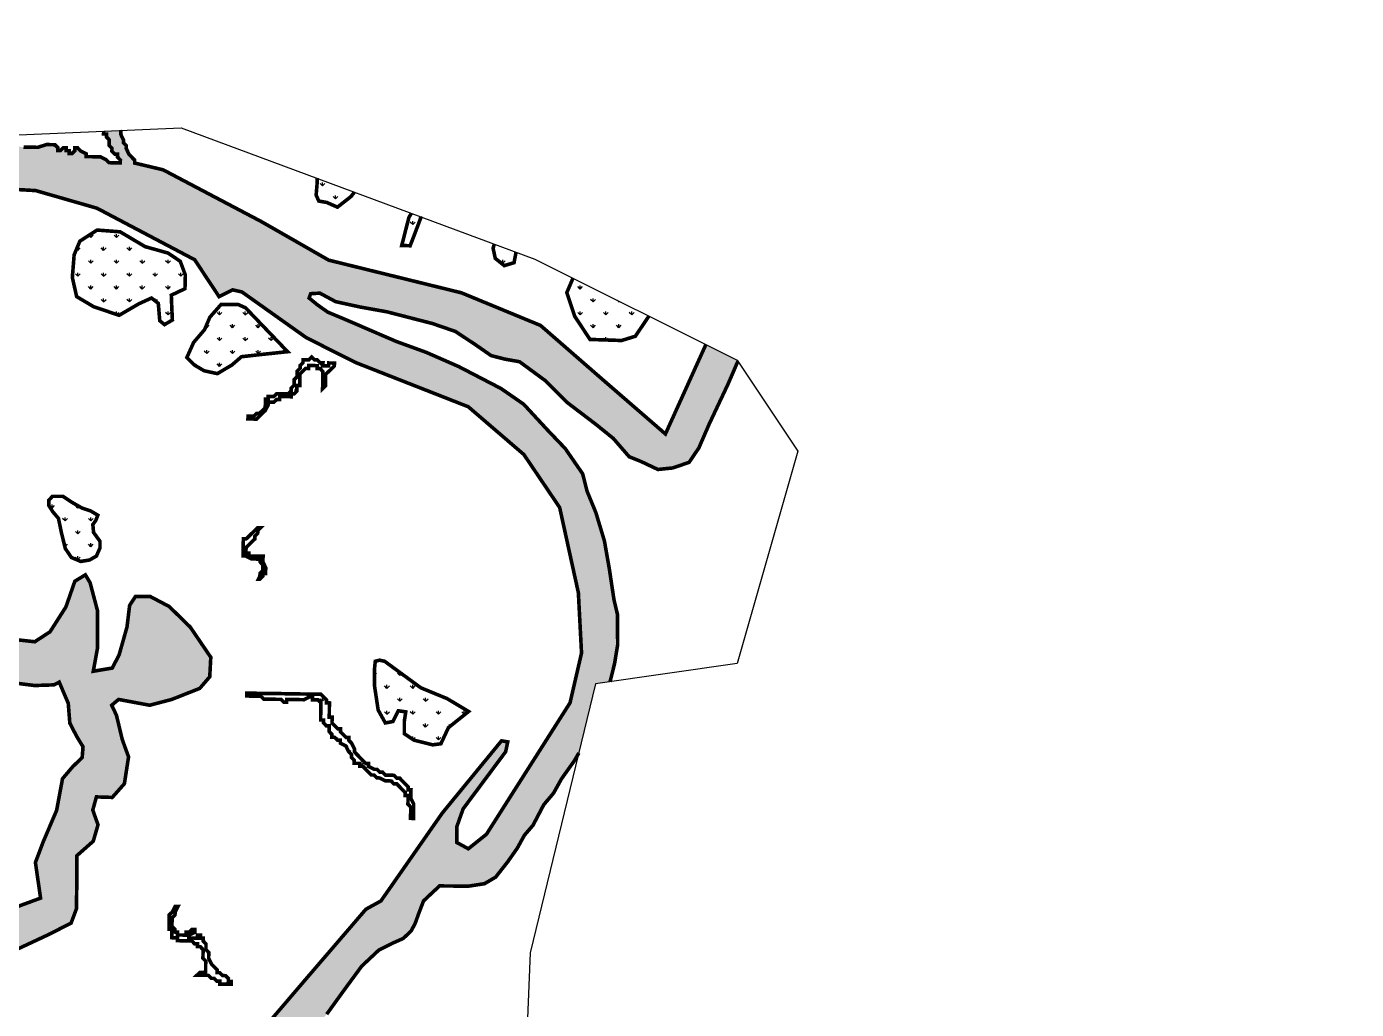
# Model space of a CAD drawing. Header units: metres. Extents: x 266585 to 279238, y 2117616 to 2127268.
# Drawn here: x 268366 to 270221, y 2125898 to 2127268 of the extents above; entities that cross this region are included whole.
import ezdxf

# ---------------------------------------------------------------- set-up
doc = ezdxf.new("R2010")
doc.units = ezdxf.units.M
for name, color, linetype in [('MANGROOVE BUFFER ZONE', 120, 'Continuous'), ('MANGROOVES BUFFER ZONE', 120, 'Continuous'), ('village', 3, 'Continuous')]:
    doc.layers.add(name, color=color, linetype=linetype)

msp = doc.modelspace()

# ---------------------------------------------------------------- hatches: boundary and pattern name
at = {"layer": 'MANGROOVES BUFFER ZONE'}
h = msp.add_hatch(dxfattribs=at)
h.set_pattern_fill('GRASS', color=256)
h.paths.add_polyline_path([(268242.5, 2125387.2), (268266, 2125413.6), (268289.5, 2125427.6), (268291.7, 2125443.7), (268291.7, 2125449.6), (268274.8, 2125450.3), (268254.9, 2125436.4), (268246.9, 2125410.7), (268225.5, 2125389.4), (268218.9, 2125396.7), (268219.7, 2125425.4), (268242.5, 2125483.4), (268270.4, 2125517.9), (268297.6, 2125541.4), (268315.9, 2125542.1), (268342.4, 2125540.7), (268387.2, 2125569.3), (268388, 2125607.1), (268388.7, 2125711.4), (268388.7, 2125762.8), (268382.1, 2125817.1), (268368.2, 2125845), (268360.8, 2125862.7), (268358.6, 2125874.7), (268349.8, 2125915.1), (268324.1, 2125924.7), (268324.8, 2125954), (268352.7, 2125981.2), (268396.8, 2126001.8), (268428.4, 2126017.9), (268435.8, 2126037.8), (268436.5, 2126084.8), (268436.5, 2126111.9), (268459.3, 2126132.1), (268465.9, 2126154.9), (268458.6, 2126175.5), (268463.7, 2126193.8), (268485.8, 2126193.1), (268502.7, 2126212.2), (268508.5, 2126249.6), (268499.7, 2126273.9), (268491.6, 2126307.7), (268485, 2126321.6), (268494.6, 2126329.7), (268537.9, 2126321.6), (268568.8, 2126329.7), (268607.8, 2126345.1), (268621.7, 2126361.3), (268623.2, 2126388.4), (268594.5, 2126430.6), (268565.1, 2126459.3), (268538.7, 2126473.2), (268518.1, 2126473.2), (268510, 2126460.8), (268506.3, 2126430.6), (268495.3, 2126391.7), (268485.7, 2126373.4), (268459.3, 2126369), (268465.2, 2126401.3), (268465.2, 2126453.4), (268454.9, 2126492.3), (268448.3, 2126503.4), (268433.6, 2126494.5), (268421.1, 2126458.6), (268399, 2126424), (268377.7, 2126410.1), (268344.6, 2126413.8), (268313.8, 2126435.1), (268313, 2126463), (268312.3, 2126493.1), (268296.1, 2126501.2), (268270.4, 2126500.4), (268240.3, 2126500.4), (268210.9, 2126492.3), (268177.8, 2126490.9), (268171.2, 2126500.4), (268183, 2126516.6), (268174.9, 2126539.3), (268152.1, 2126551.1), (268145.5, 2126573.1), (268147, 2126606.9), (268152, 2126635.8), (268128.5, 2126701.9), (268069.7, 2126761.4), (268045.5, 2126791.5), (268027.1, 2126782.7), (268042.5, 2126740.8), (268050.6, 2126721.8), (268029.3, 2126690.9), (268011.7, 2126667.4), (267976.4, 2126649.8), (267902.9, 2126655.7), (267828.7, 2126665.2), (267793.2, 2126690.2), (267774, 2126703.5), (267740.2, 2126706.4), (267738, 2126683.6), (267727, 2126664.5), (267701.3, 2126660.1), (267627.1, 2126715.2), (267606.5, 2126752.7), (267563.9, 2126784.3), (267544, 2126824.7), (267481.3, 2126892.4), (267410.8, 2126905.6), (267378.4, 2126887.3), (267374.8, 2126865.2), (267364.5, 2126843.9), (267368.9, 2126825.6), (267371.8, 2126812.4), (267359.3, 2126802.1), (267318.9, 2126841.7), (267313.8, 2126864.5), (267333.6, 2126883.6), (267358.6, 2126883.6), (267321.9, 2126905.6), (267303.5, 2126915.2), (267268.2, 2126930.6), (267231.5, 2126935.7), (267213.1, 2126918.9), (267206.5, 2126885.8), (267216, 2126873.3), (267205, 2126852), (267168.3, 2126831.5), (267153.6, 2126830.7), (267158, 2126853.5), (267171.9, 2126874.1), (267171.9, 2126904.9), (267177.1, 2126923.3), (267185.9, 2126951.2), (267177.1, 2126994.5), (267157.2, 2127043.7), (267148.4, 2127065), (267135.2, 2127058.4), (267113.9, 2127037.8), (267088.2, 2127024.6), (267062.4, 2127023.9), (267041.9, 2127039.3), (267037.4, 2127062.1), (267038, 2127098.5), (267004.9, 2127138.9), (266988.7, 2127145.5), (266987.3, 2127169.7), (267018.1, 2127183.7), (267064.4, 2127205.7), (267074.3, 2127212), (267059.5, 2127211.3), (266937.5, 2127178.8), (266933.5, 2127172.4), (266933, 2127136.5), (266956.1, 2127094.4), (266983.7, 2127070.6), (266986.3, 2127031.3), (266987.7, 2127011.8), (267021.1, 2126984.9), (267044.3, 2126970.6), (267083.9, 2126962.1), (267102.8, 2126976.6), (267119.8, 2126981.5), (267128.4, 2126968.4), (267125.4, 2126939.6), (267116.9, 2126918.1), (267117.9, 2126893.4), (267124.5, 2126879), (267107.9, 2126865), (267102.1, 2126838.1), (267099.1, 2126807), (267113.4, 2126788.6), (267138.9, 2126775.6), (267173.7, 2126774.7), (267210.6, 2126790.4), (267236.5, 2126805.3), (267252.4, 2126825.2), (267264.2, 2126836.7), (267291.4, 2126795), (267319.8, 2126762.5), (267340.6, 2126751), (267371.5, 2126744.8), (267402.2, 2126753.7), (267417.1, 2126771.4), (267417.7, 2126790.9), (267420.5, 2126828.3), (267449.2, 2126834.2), (267472.2, 2126827.7), (267489.4, 2126809.3), (267496.1, 2126769.6), (267510.1, 2126745), (267540, 2126727.4), (267564.2, 2126716.6), (267572.8, 2126701.8), (267590.6, 2126672.6), (267618.4, 2126663.2), (267647.8, 2126654.3), (267665.2, 2126624.5), (267692.3, 2126609.8), (267730.3, 2126608.6), (267750.6, 2126617.7), (267770.3, 2126630.1), (267788.1, 2126618.4), (267815.6, 2126609.2), (267846.4, 2126610.4), (267873.1, 2126610.3), (267897, 2126602.9), (267928.4, 2126597.5), (267948.9, 2126594), (267974.3, 2126600.4), (267999.6, 2126601), (268025.9, 2126610.6), (268051.7, 2126629.2), (268064.3, 2126648.5), (268071.7, 2126663.3), (268081.9, 2126663.5), (268094.6, 2126649.6), (268105.7, 2126625.5), (268101.2, 2126607.3), (268090.6, 2126569.8), (268094.4, 2126542.4), (268114.2, 2126518.1), (268124.6, 2126500.4), (268118, 2126492.6), (268120.2, 2126462.4), (268140.4, 2126443.6), (268189.6, 2126436), (268227.7, 2126437.1), (268248.5, 2126439.7), (268255.7, 2126412.3), (268271.9, 2126388), (268301.3, 2126374.3), (268339.3, 2126353.9), (268377.6, 2126349.1), (268404.6, 2126350), (268411.8, 2126353.8), (268424.4, 2126324.3), (268426.6, 2126296.6), (268436.1, 2126278.3), (268445, 2126263.6), (268443.8, 2126248.6), (268430.6, 2126235.9), (268416.4, 2126219.2), (268408.2, 2126175.1), (268389.6, 2126131.5), (268378.6, 2126102.4), (268385.8, 2126052.7), (268352.5, 2126040.5), (268321.6, 2126030.4), (268297.9, 2126003.1), (268279, 2125957.9), (268273.5, 2125912), (268282.8, 2125884.6), (268295.5, 2125863.7), (268293.5, 2125838.7), (268299.5, 2125806.8), (268313.2, 2125789.1), (268332.9, 2125775.7), (268337.2, 2125759.4), (268331.9, 2125729.6), (268335.9, 2125692.8), (268333.1, 2125656.4), (268325.9, 2125631.8), (268321.8, 2125615), (268321.1, 2125590), (268295.4, 2125589.7), (268264.4, 2125580.8), (268241, 2125559.2), (268214.9, 2125530.7), (268192.4, 2125502.4), (268175.1, 2125455.9), (268169.4, 2125440.1), (268144.9, 2125431.7), (268112.4, 2125416.8), (268079.6, 2125414.3), (268049.1, 2125394), (268033.1, 2125368.6), (268009.9, 2125357.2), (267984.2, 2125357), (267961.9, 2125353.3), (267934.2, 2125342.7), (267893.4, 2125331.3), (267872.1, 2125324.7), (267850, 2125311), (267826.5, 2125309.5), (267801, 2125321.9), (267777.1, 2125331.7), (267747, 2125340.2), (267714.4, 2125345), (267671.9, 2125344.9), (267668.5, 2125358.6), (267663, 2125381.1), (267649.3, 2125400.8), (267624.9, 2125418.7), (267589, 2125434.1), (267545.9, 2125443.9), (267507.7, 2125433.1), (267474.4, 2125417.7), (267443.3, 2125404.2), (267411, 2125394.9), (267342.8, 2125406.7), (267321.7, 2125429.7), (267300.2, 2125443.7), (267275.6, 2125448.9), (267238.4, 2125437.7), (267217.5, 2125430.3), (267200.5, 2125405.8), (267193.7, 2125385.2), (267202.4, 2125353.5), (267207, 2125338.1), (267197.6, 2125319.8), (267182.8, 2125303.2), (267184.4, 2125278.9), (267176.9, 2125254.6), (267206.5, 2125212.6), (267235.1, 2125167.7), (267269.1, 2125141.5), (267311.1, 2125079.1), (267357.4, 2124981.3), (267368, 2124966.4), (267368.4, 2124930.4), (267380.5, 2124893.5), (267399.2, 2124859.1), (267401.7, 2124806.3), (267394.3, 2124772.5), (267375.1, 2124740.1), (267370.1, 2124712), (267372.4, 2124665.4), (267390.2, 2124641.4), (267407, 2124632.4), (267447.2, 2124631.5), (267487.3, 2124637.4), (267531.2, 2124642.9), (267571.4, 2124655.3), (267594.3, 2124667.7), (267657.8, 2124669.6), (267672.4, 2124645.7), (267693.8, 2124619.4), (267712.7, 2124600.7), (267726.8, 2124563.7), (267746.6, 2124526.9), (267775.6, 2124504.7), (267816.2, 2124503.1), (267840.8, 2124511.2), (267855.5, 2124523.1), (267864, 2124546.5), (267871.8, 2124565.9), (267873.5, 2124572.2), (267869, 2124588.8), (267865.3, 2124606.8), (267858.2, 2124625.7), (267854.5, 2124634.3), (267856.4, 2124645.8), (267864.2, 2124666.2), (267866.7, 2124678.9), (267863.8, 2124705.7), (267874, 2124714.3), (267881.2, 2124721.2), (267890.9, 2124739.2), (267892.7, 2124756), (267888.5, 2124771.6), (267884, 2124783.9), (267885.9, 2124799.4), (267893.5, 2124811.8), (267914.3, 2124838.6), (267932.5, 2124859.1), (267952.4, 2124873.2), (267964.7, 2124886.6), (267969, 2124898.3), (267968.7, 2124914), (267974.4, 2124927.4), (267982.7, 2124949.5), (268002.8, 2124967.7), (268022.5, 2124991.7), (268028.4, 2125003.1), (268048.3, 2125016.4), (268069.4, 2125030.3), (268079.8, 2125038.4), (268091.3, 2125054.2), (268096.3, 2125068.7), (268109.6, 2125088.5), (268120.7, 2125096.6), (268130.9, 2125108), (268141.7, 2125126), (268160.2, 2125143), (268174.9, 2125152.2), (268194.4, 2125159.2), (268204.9, 2125168.2), (268232.1, 2125188), (268244, 2125187.3), (268263.3, 2125184.3), (268279.7, 2125185.3), (268302, 2125194.9), (268317, 2125205.9), (268326, 2125221.2), (268329.3, 2125238.8), (268325.3, 2125272.2), (268328.3, 2125290.4), (268339.5, 2125313), (268351, 2125330.4), (268384.2, 2125351), (268401.6, 2125371.4), (268415.5, 2125388.1), (268427.2, 2125418.2), (268449.3, 2125455.7), (268477.3, 2125500.3), (268506.9, 2125557.7), (268533.5, 2125593.1), (268576.6, 2125654.5), (268619.1, 2125701.4), (268657.3, 2125738.7), (268691, 2125780.5), (268709.4, 2125805.1), (268730.7, 2125823.9), (268744.2, 2125832.1), (268749.5, 2125841.2), (268754.9, 2125860.2), (268768.2, 2125872.5), (268784.8, 2125890.8), (268810.5, 2125926.4), (268833.7, 2125957.9), (268857.4, 2125980.1), (268876.6, 2125989.8), (268891.6, 2125996.5), (268902.4, 2126006.7), (268908, 2126016.9), (268913, 2126030.8), (268919.9, 2126048.8), (268930.7, 2126059), (268942.2, 2126069.7), (268965.5, 2126069.5), (268983.4, 2126069.5), (269004.9, 2126072.8), (269020.5, 2126082), (269037.3, 2126103.4), (269050.6, 2126122.3), (269060.5, 2126140.3), (269072.6, 2126154.4), (269087.6, 2126183), (269101.1, 2126198.9), (269112.3, 2126219), (269130, 2126243.9), (269136.5, 2126255.1), (269159.9, 2126351.4), (269179.8, 2126354.3), (269180.5, 2126356.3), (269186.3, 2126379.8), (269190.6, 2126405.9), (269190.3, 2126448.3), (269185.5, 2126468.5), (269178.8, 2126512.8), (269172.1, 2126550.8), (269160.2, 2126590.2), (269147.9, 2126620.1), (269141.8, 2126644.2), (269117.6, 2126679.3), (269092.5, 2126705.6), (269059.6, 2126741.2), (269027.8, 2126763.2), (268968.8, 2126793.8), (268923.6, 2126813.6), (268882, 2126828.7), (268828, 2126852), (268807.5, 2126860.8), (268786.4, 2126869.6), (268772.3, 2126879.5), (268760.3, 2126889.3), (268762.5, 2126895.4), (268775.3, 2126896.1), (268797.2, 2126884.3), (268831.4, 2126876.8), (268868.8, 2126870.1), (268932.1, 2126853.8), (268964.4, 2126842.7), (268992.9, 2126823.8), (269014.2, 2126809), (269033.5, 2126804.1), (269053.8, 2126800.5), (269089.3, 2126774.4), (269119.5, 2126744.2), (269160, 2126713.4), (269184.5, 2126693.6), (269206.6, 2126668.1), (269223.4, 2126661.3), (269246.7, 2126650.3), (269267.3, 2126652.4), (269290.2, 2126660.2), (269303.8, 2126680.3), (269318.2, 2126713.5), (269344.6, 2126769.5), (269358.2, 2126801), (269357.3, 2126802.5), (269313.6, 2126824.4), (269257.2, 2126699.8), (269169, 2126776.2), (269083, 2126851.1), (268972.7, 2126896.6), (268787.7, 2126942.1), (268693.3, 2126996.1), (268556.6, 2127068.1), (268517, 2127077.5), (268517, 2127081.5), (268513.1, 2127085.5), (268509.2, 2127089.6), (268505.3, 2127097.6), (268505.4, 2127101.6), (268501.4, 2127105.6), (268501.5, 2127109.6), (268497.6, 2127117.6), (268497.7, 2127121.6), (268497, 2127123.1), (268473.8, 2127122.1), (268473.7, 2127118), (268477.7, 2127117.9), (268477.7, 2127113.9), (268481.6, 2127109.9), (268481.5, 2127105.9), (268481.5, 2127101.9), (268485.4, 2127097.9), (268485.3, 2127093.9), (268489.3, 2127089.9), (268493.2, 2127089.8), (268493.2, 2127085.8), (268497.1, 2127081.8), (268497, 2127077.8), (268493.1, 2127077.9), (268489.1, 2127077.9), (268481.1, 2127078), (268477.2, 2127082.1), (268469.3, 2127086.2), (268461.3, 2127086.3), (268453.4, 2127086.4), (268449.4, 2127086.5), (268449.4, 2127090.4), (268441.5, 2127094.5), (268437.6, 2127098.6), (268433.6, 2127098.6), (268433.6, 2127094.7), (268429.5, 2127090.7), (268425.6, 2127090.8), (268425.6, 2127094.8), (268421.6, 2127094.8), (268421.7, 2127098.8), (268417.7, 2127098.9), (268413.7, 2127095), (268409.7, 2127095), (268409.8, 2127099), (268405.8, 2127103), (268401.9, 2127103.1), (268397.9, 2127103.2), (268393.9, 2127103.2), (268381.9, 2127099.4), (268377.9, 2127099.5), (268369.9, 2127099.6), (268362, 2127099.7), (268358, 2127099.8), (268350.1, 2127103.9), (268346.1, 2127103.9), (268342.1, 2127104), (268338.2, 2127104), (268334.2, 2127104.1), (268330.1, 2127100.2), (268326.2, 2127104.2), (268322.2, 2127104.3), (268314.3, 2127104.4), (268310.3, 2127104.4), (268306.3, 2127104.5), (268302.3, 2127104.5), (268286.4, 2127104.8), (268282.4, 2127104.8), (268266.5, 2127105.1), (268258.5, 2127105.2), (268246.6, 2127105.4), (268238.6, 2127105.5), (268235, 2127107.3), (268214.8, 2127109.8), (268206.9, 2127113.9), (268199, 2127118), (268195, 2127118.1), (268187.1, 2127122.2), (268183.1, 2127122.2), (268179.1, 2127122.3), (268179.2, 2127126.3), (268175.2, 2127126.3), (268167.3, 2127130.4), (268159.5, 2127138.5), (268155.5, 2127142.5), (268155.6, 2127146.5), (268151.7, 2127150.6), (268147.8, 2127154.6), (268143.8, 2127158.6), (268139.9, 2127162.7), (268136.1, 2127174.7), (268132.2, 2127182.7), (268128.3, 2127186.7), (268124.5, 2127198.7), (268120.6, 2127206.8), (268116.8, 2127218.8), (268116.9, 2127222.8), (268113, 2127226.8), (268113, 2127230.8), (268113.1, 2127234.8), (268113.2, 2127238.7), (268113.3, 2127246.7), (268113.3, 2127250.7), (268113.4, 2127258.6), (268113.5, 2127264), (268062.2, 2127261.4), (268063.1, 2127213.7), (268082.7, 2127157.3), (268110.2, 2127117.5), (268177.7, 2127058.8), (268274.7, 2127045.1), (268329.3, 2127042), (268379, 2127039.1), (268464.5, 2127014.5), (268600.7, 2126942.7), (268630.6, 2126897.5), (268634.7, 2126891.3), (268653.6, 2126900.7), (268666.6, 2126897.8), (268756.3, 2126834.1), (268825.1, 2126799.4), (268982.3, 2126737.7), (269059.8, 2126671.1), (269109.7, 2126597.3), (269135.8, 2126478.4), (269140.2, 2126394.4), (269124.2, 2126325), (269007.6, 2126141.7), (268982.3, 2126121.5), (268966.4, 2126130.2), (268966.4, 2126152.6), (268975.1, 2126177.2), (269034.4, 2126256.8), (269037.3, 2126270.5), (269028.6, 2126272), (268946.1, 2126171.4), (268860.5, 2126048.8), (268839.5, 2126037.2), (268755.6, 2125939.6), (268623.7, 2125785.3), (268540.5, 2125693.4), (268432.5, 2125538.3), (268381.1, 2125435.5), (268365.9, 2125409.5), (268344.9, 2125401.5), (268325.3, 2125383.4), (268270.3, 2125282.9), (268257.1, 2125295.4), (268237.3, 2125332.8), (268232.2, 2125361.5)])
h.paths.add_polyline_path([(268157, 2125379.7), (268168.3, 2125388.7), (268172.4, 2125380.1), (268160.6, 2125358.5), (268160.2, 2125349), (268169.7, 2125347.7), (268186.3, 2125350.8), (268194.5, 2125356.2), (268209.8, 2125354), (268210.3, 2125345.4), (268211.9, 2125338.9), (268232.5, 2125326.8), (268239.7, 2125290.8), (268249.6, 2125257.1), (268267.2, 2125250.3), (268271.2, 2125242.3), (268251, 2125239.6), (268224, 2125243.6), (268190.7, 2125233.3), (268129.5, 2125189.2), (268068.7, 2125127.4), (268044.5, 2125074.9), (268014.3, 2125062.7), (267944.6, 2124989.7), (267897.8, 2124911.5), (267847.8, 2124835.3), (267833.4, 2124779.6), (267830.7, 2124746.3), (267819.5, 2124701.3), (267814.5, 2124669.8), (267796, 2124658.1), (267767.6, 2124655.4), (267739.6, 2124667.1), (267718.9, 2124685.6), (267706.7, 2124716.2), (267687.7, 2124730.6), (267656.1, 2124750), (267627.7, 2124754.1), (267618.3, 2124737), (267633.6, 2124724.3), (267599.8, 2124717.6), (267560.1, 2124714.9), (267536.6, 2124697.3), (267457.9, 2124680.6), (267405.1, 2124688.3), (267410.5, 2124713.5), (267428.6, 2124738.8), (267445.7, 2124767.6), (267452, 2124806.4), (267446.6, 2124868.2), (267434, 2124937.3), (267409.6, 2125009.5), (267361.3, 2125108.4), (267295.4, 2125185.5), (267232.7, 2125263.2), (267234.5, 2125280.4), (267250.3, 2125308.8), (267270.1, 2125320.9), (267290.4, 2125323.6), (267319.3, 2125324.1), (267349.1, 2125315.5), (267375.7, 2125295.7), (267391, 2125289.8), (267413.6, 2125298.4), (267431.2, 2125325.9), (267442, 2125343.9), (267468.6, 2125353.4), (267517.1, 2125348.5), (267567.6, 2125331.9), (267567.1, 2125316.1), (267541.4, 2125286.8), (267518.4, 2125258.8), (267528.8, 2125234.5), (267557.2, 2125196.2), (267572.5, 2125177.2), (267586.5, 2125178.6), (267600.5, 2125209.7), (267614.5, 2125248.9), (267624, 2125257.5), (267642, 2125250.7), (267650.6, 2125243), (267668.2, 2125243), (267677.2, 2125253.4), (267679.9, 2125271), (267693.4, 2125284.1), (267713.3, 2125288.6), (267740.8, 2125294), (267785.5, 2125279.6), (267810.7, 2125264.7), (267804.4, 2125248), (267810.7, 2125244.4), (267847.7, 2125261.1), (267968.5, 2125305.7), (268014.5, 2125313), (268051.9, 2125304.8), (268074.9, 2125307.1), (268095.2, 2125320.6), (268115.5, 2125322), (268130.4, 2125334.6), (268140.8, 2125353.1)], flags=16)
h.paths.add_polyline_path([(267800.6, 2124615.3), (267811.8, 2124609.9), (267819.9, 2124592), (267820.8, 2124574.1), (267812.3, 2124557.1), (267801.1, 2124549), (267788.1, 2124551.3), (267781.4, 2124571), (267768.4, 2124601.4), (267774.7, 2124612.1), (267788.1, 2124615.3)], flags=16)
h = msp.add_hatch(dxfattribs=at)
h.set_pattern_fill('GRASS', color=256)
h.paths.add_polyline_path([(269128.3, 2126917), (269119.7, 2126897), (269130.7, 2126863.9), (269152, 2126831.6), (269196.1, 2126830.1), (269215.2, 2126836), (269234.2, 2126864.1)])
h.paths.add_polyline_path([(269048.7, 2126952.3), (269049.1, 2126953.2), (269018.5, 2126964.6), (269016.9, 2126958.7), (269019.9, 2126944.6), (269032.5, 2126934.5), (269046.1, 2126938.6)])
h.paths.add_polyline_path([(268916, 2127001), (268915.4, 2127002.9), (268903, 2127007.5), (268899.5, 2127001.9), (268889.5, 2126962.6), (268901.2, 2126962.2), (268905.3, 2126972.8)])
h.paths.add_polyline_path([(268771.3, 2127056.4), (268771.6, 2127050.7), (268770.1, 2127032.8), (268773.8, 2127024.5), (268784.8, 2127022.6), (268799.8, 2127016), (268818.7, 2127030.8), (268823.5, 2127037)])
h = msp.add_hatch(dxfattribs=at)
h.set_pattern_fill('GRASS', color=256)
h.paths.add_polyline_path([(268563.6, 2126952), (268531.5, 2126961), (268496.8, 2126981.6), (268464.7, 2126984.1), (268440.6, 2126968.6), (268432.6, 2126949.5), (268430.1, 2126917.9), (268436.1, 2126891.3), (268459.7, 2126877.3), (268495.3, 2126865.2), (268522.9, 2126881.3), (268540.5, 2126889.3), (268550, 2126881.8), (268552, 2126857.7), (268558.6, 2126852.2), (268569.6, 2126858.7), (268568.6, 2126880.8), (268568.1, 2126893.3), (268587.2, 2126902.3), (268587.7, 2126921.4), (268580.6, 2126940.5)])
h.paths.add_polyline_path([(268671.6, 2126875.7), (268661.5, 2126880.2), (268637.4, 2126880.2), (268621.9, 2126862.6), (268614.4, 2126845.1), (268599.3, 2126827.5), (268589.8, 2126806.4), (268600.3, 2126795.9), (268613.9, 2126787.9), (268632.4, 2126783.9), (268652.5, 2126795.9), (268666, 2126807.5), (268692.6, 2126810.5), (268730.3, 2126814.5)])
h.paths.add_polyline_path([(268759.7, 2126795.2), (268763.7, 2126795.1), (268767.7, 2126795.1), (268771.6, 2126795), (268771.6, 2126791), (268775.6, 2126791), (268779.5, 2126786.9), (268779.4, 2126782.9), (268779.4, 2126779), (268779.3, 2126775), (268779.3, 2126771), (268779.2, 2126767), (268779.1, 2126763), (268783.2, 2126767), (268783.2, 2126770.9), (268783.3, 2126774.9), (268783.4, 2126778.9), (268783.4, 2126782.9), (268787.5, 2126786.8), (268791.5, 2126790.7), (268795.5, 2126794.7), (268795.6, 2126798.6), (268791.6, 2126798.7), (268787.6, 2126798.8), (268787.6, 2126794.8), (268783.6, 2126794.8), (268779.6, 2126794.9), (268779.7, 2126798.9), (268775.7, 2126798.9), (268771.8, 2126803), (268767.8, 2126803), (268763.9, 2126807.1), (268759.8, 2126803.1), (268755.8, 2126803.2), (268751.9, 2126803.3), (268751.8, 2126799.3), (268747.8, 2126795.4), (268747.7, 2126791.4), (268743.7, 2126787.5), (268743.6, 2126783.5), (268743.5, 2126779.5), (268739.5, 2126775.6), (268739.5, 2126771.6), (268739.4, 2126767.6), (268735.4, 2126763.7), (268735.3, 2126759.7), (268731.3, 2126755.8), (268727.3, 2126755.8), (268723.3, 2126755.9), (268719.3, 2126756), (268715.3, 2126756), (268711.3, 2126752.1), (268707.3, 2126752.1), (268703.3, 2126752.2), (268703.3, 2126748.2), (268699.3, 2126748.3), (268699.2, 2126744.3), (268699.2, 2126740.3), (268699.1, 2126736.3), (268695.1, 2126732.4), (268691, 2126728.5), (268687.1, 2126728.5), (268683, 2126724.6), (268679, 2126724.7), (268675.1, 2126724.7), (268675, 2126720.8), (268679, 2126720.7), (268683, 2126720.6), (268686.9, 2126720.6), (268691, 2126724.5), (268695, 2126728.4), (268699.1, 2126732.4), (268703.2, 2126740.3), (268703.2, 2126744.2), (268707.2, 2126744.2), (268711.2, 2126744.1), (268715.2, 2126748), (268719.2, 2126748), (268719.3, 2126752), (268723.2, 2126751.9), (268727.2, 2126751.9), (268731.2, 2126751.8), (268735.2, 2126751.7), (268735.2, 2126755.7), (268739.2, 2126755.7), (268743.3, 2126759.6), (268743.3, 2126763.6), (268743.4, 2126767.5), (268747.4, 2126767.5), (268747.5, 2126775.5), (268747.5, 2126779.4), (268747.6, 2126783.4), (268751.6, 2126787.3), (268755.7, 2126791.3), (268759.6, 2126791.2)])
h = msp.add_hatch(dxfattribs=at)
h.set_pattern_fill('GRASS', color=256)
h.paths.add_polyline_path([(268952.6, 2126330.9), (268916.1, 2126345.9), (268865.6, 2126382.9), (268858.6, 2126384.4), (268852.6, 2126382.9), (268851.6, 2126373.4), (268851.6, 2126347.9), (268856.6, 2126314.9), (268866.6, 2126296.9), (268877.1, 2126298.9), (268884.6, 2126313.9), (268895.1, 2126312.4), (268893.1, 2126299.4), (268893.1, 2126281.9), (268906.6, 2126272.9), (268932.6, 2126266.4), (268944.1, 2126267.9), (268954.6, 2126290.4), (268982.7, 2126312.9)])
h.paths.add_polyline_path([(268459.7, 2126562.5), (268458.7, 2126573.5), (268462.7, 2126579), (268465.7, 2126586.5), (268455.7, 2126592.4), (268443.8, 2126596.4), (268428.8, 2126604.9), (268416.8, 2126612.9), (268402.3, 2126612.9), (268397.4, 2126607.4), (268397.4, 2126599.9), (268402.8, 2126591.4), (268410.8, 2126582), (268414.8, 2126562.5), (268420.3, 2126540.1), (268428.8, 2126527.6), (268441.8, 2126522.1), (268454.2, 2126524.1), (268463.7, 2126529.6), (268468.7, 2126541.1), (268468.7, 2126550.1)])
h = msp.add_hatch(dxfattribs=at)
h.set_pattern_fill('GRASS', color=256)
h.paths.add_polyline_path([(268807.9, 2126280.7), (268804, 2126284.8), (268804.1, 2126288.8), (268800.1, 2126288.8), (268796.2, 2126292.8), (268792.2, 2126296.9), (268792.3, 2126300.9), (268792.4, 2126304.9), (268788.4, 2126304.9), (268788.5, 2126316.9), (268788.6, 2126320.8), (268788.7, 2126324.8), (268784.7, 2126324.9), (268784.7, 2126328.9), (268780.8, 2126332.9), (268776.9, 2126336.9), (268772.9, 2126337), (268768.9, 2126337.1), (268765, 2126337.1), (268761, 2126337.2), (268757, 2126337.2), (268753, 2126337.3), (268749, 2126337.3), (268745, 2126337.4), (268741.1, 2126337.5), (268733.1, 2126337.6), (268729.1, 2126337.6), (268725.1, 2126337.7), (268721.2, 2126337.8), (268717.2, 2126337.8), (268713.2, 2126337.9), (268709.2, 2126337.9), (268705.2, 2126338), (268701.3, 2126338), (268697.3, 2126338.1), (268693.3, 2126338.2), (268689.3, 2126338.2), (268685.3, 2126338.3), (268681.4, 2126338.3), (268673.4, 2126338.5), (268673.3, 2126334.5), (268677.3, 2126334.4), (268681.3, 2126334.4), (268685.3, 2126334.3), (268689.3, 2126334.2), (268693.2, 2126334.2), (268697.2, 2126330.1), (268701.1, 2126330.1), (268705.1, 2126330), (268709.1, 2126330), (268713.1, 2126329.9), (268717.1, 2126329.8), (268721, 2126329.8), (268725, 2126325.8), (268729, 2126325.7), (268729, 2126329.7), (268733, 2126329.6), (268748.9, 2126329.4), (268752.9, 2126329.3), (268760.9, 2126333.2), (268764.9, 2126333.1), (268764.8, 2126329.1), (268768.8, 2126329.1), (268772.8, 2126329), (268776.7, 2126325), (268776.7, 2126321), (268776.6, 2126317), (268776.5, 2126313), (268776.5, 2126309.1), (268776.4, 2126305.1), (268776.4, 2126301.1), (268780.4, 2126301), (268780.3, 2126297.1), (268784.2, 2126293), (268788.2, 2126293), (268788.1, 2126289), (268788.1, 2126285), (268792, 2126281), (268791.9, 2126277), (268795.9, 2126276.9), (268799.9, 2126272.9), (268803.8, 2126272.8), (268803.8, 2126268.8), (268811.7, 2126264.7), (268815.5, 2126256.7), (268819.5, 2126252.7), (268819.4, 2126248.7), (268823.3, 2126244.7), (268823.3, 2126240.7), (268827.3, 2126240.6), (268831.2, 2126240.6), (268831.2, 2126236.6), (268835.2, 2126236.5), (268839.1, 2126232.5), (268846.9, 2126224.4), (268850.9, 2126224.3), (268854.8, 2126220.3), (268858.8, 2126220.2), (268866.7, 2126216.1), (268870.7, 2126216.1), (268874.7, 2126216), (268878.6, 2126212), (268882.6, 2126211.9), (268886.5, 2126207.9), (268890.4, 2126203.9), (268894.4, 2126199.8), (268894.3, 2126195.8), (268898.3, 2126195.8), (268898.2, 2126191.8), (268898.2, 2126187.8), (268898.1, 2126183.8), (268902, 2126179.8), (268902, 2126175.8), (268901.9, 2126171.8), (268901.8, 2126167.8), (268901.8, 2126163.9), (268905.8, 2126163.8), (268905.9, 2126171.8), (268905.9, 2126175.7), (268906, 2126179.7), (268906.1, 2126183.7), (268902.2, 2126191.7), (268902.3, 2126195.7), (268902.3, 2126199.7), (268902.4, 2126203.7), (268898.4, 2126203.7), (268898.4, 2126207.7), (268894.5, 2126211.8), (268890.6, 2126215.8), (268886.7, 2126219.8), (268882.7, 2126219.9), (268878.8, 2126223.9), (268874.8, 2126224), (268870.8, 2126224.1), (268866.8, 2126224.1), (268862.9, 2126228.2), (268858.9, 2126228.2), (268855, 2126232.2), (268851, 2126232.3), (268843.1, 2126236.4), (268843.2, 2126240.4), (268839.2, 2126240.4), (268835.3, 2126244.5), (268831.4, 2126248.5), (268823.5, 2126256.6), (268823.6, 2126260.6), (268819.7, 2126268.6), (268815.8, 2126272.6), (268815.8, 2126276.6), (268811.9, 2126276.7)])

# ---------------------------------------------------------------- linework, layer by layer
at = {"layer": 'MANGROOVE BUFFER ZONE', "const_width": 5, "flags": 128}
for points in [[(268362, 2127099.7), (268369.9, 2127099.6), (268377.9, 2127099.5), (268381.9, 2127099.4), (268393.9, 2127103.2), (268397.9, 2127103.2), (268401.9, 2127103.1), (268405.8, 2127103), (268409.8, 2127099), (268409.7, 2127095), (268413.7, 2127095), (268417.7, 2127098.9), (268421.7, 2127098.8), (268421.6, 2127094.8), (268425.6, 2127094.8), (268425.6, 2127090.8), (268429.5, 2127090.7), (268433.6, 2127094.7), (268433.6, 2127098.6), (268437.6, 2127098.6), (268441.5, 2127094.5), (268449.4, 2127090.4), (268449.4, 2127086.5), (268453.4, 2127086.4), (268461.3, 2127086.3), (268469.3, 2127086.2), (268477.2, 2127082.1), (268481.1, 2127078), (268489.1, 2127077.9), (268493.1, 2127077.9), (268497, 2127077.8), (268497.1, 2127081.8), (268493.2, 2127085.8), (268493.2, 2127089.8), (268489.3, 2127089.9), (268485.3, 2127093.9), (268485.4, 2127097.9), (268481.5, 2127101.9), (268481.5, 2127105.9), (268481.6, 2127109.9), (268477.7, 2127113.9), (268477.7, 2127117.9), (268473.7, 2127118), (268473.8, 2127122), (268473.8, 2127122.1)], [(268497, 2127123.1), (268497.7, 2127121.6), (268497.6, 2127117.6), (268501.5, 2127109.6), (268501.4, 2127105.6), (268505.4, 2127101.6), (268505.3, 2127097.6), (268509.2, 2127089.6), (268513.1, 2127085.5), (268517, 2127081.5), (268517, 2127077.5), (268556.6, 2127068.1), (268693.3, 2126996.1), (268787.7, 2126942.1), (268972.7, 2126896.6), (269083, 2126851.1), (269169, 2126776.2), (269257.2, 2126699.8), (269313.6, 2126824.4)], [(268623.7, 2125785.3), (268755.6, 2125939.6), (268839.5, 2126037.2), (268860.5, 2126048.8), (268946.1, 2126171.4), (269028.6, 2126272), (269037.3, 2126270.5), (269034.4, 2126256.8), (268975.1, 2126177.2), (268966.4, 2126152.6), (268966.4, 2126130.2), (268982.3, 2126121.5), (269007.6, 2126141.7), (269124.2, 2126325), (269140.2, 2126394.4), (269135.8, 2126478.4), (269109.7, 2126597.3), (269059.8, 2126671.1), (268982.3, 2126737.7), (268825.1, 2126799.4), (268756.3, 2126834.1), (268666.6, 2126897.8), (268653.6, 2126900.7), (268634.7, 2126891.3), (268630.6, 2126897.5), (268600.7, 2126942.7), (268464.5, 2127014.5), (268379, 2127039.1), (268329.3, 2127042)], [(269234.2, 2126864.1), (269215.2, 2126836), (269196.1, 2126830.1), (269152, 2126831.6), (269130.7, 2126863.9), (269119.7, 2126897), (269128.3, 2126917)], [(269358.2, 2126801), (269344.6, 2126769.5), (269318.2, 2126713.5), (269303.8, 2126680.3), (269290.2, 2126660.2), (269267.3, 2126652.4), (269246.7, 2126650.3), (269223.4, 2126661.3), (269206.6, 2126668.1), (269184.5, 2126693.6), (269160, 2126713.4), (269119.5, 2126744.2), (269089.3, 2126774.4), (269053.8, 2126800.5), (269033.5, 2126804.1), (269014.2, 2126809), (268992.9, 2126823.8), (268964.4, 2126842.7), (268932.1, 2126853.8), (268868.8, 2126870.1), (268831.4, 2126876.8), (268797.2, 2126884.3), (268775.3, 2126896.1), (268762.5, 2126895.4), (268760.3, 2126889.3), (268772.3, 2126879.5), (268786.4, 2126869.6), (268807.5, 2126860.8), (268828, 2126852), (268882, 2126828.7), (268923.6, 2126813.6), (268968.8, 2126793.8), (269027.8, 2126763.2), (269059.6, 2126741.2), (269092.5, 2126705.6), (269117.6, 2126679.3), (269141.8, 2126644.2), (269147.9, 2126620.1), (269160.2, 2126590.2), (269172.1, 2126550.8), (269178.8, 2126512.8), (269185.5, 2126468.5), (269190.3, 2126448.3), (269190.6, 2126405.9), (269186.3, 2126379.8), (269180.5, 2126356.3), (269179.8, 2126354.3)], [(268344.6, 2126413.8), (268377.7, 2126410.1), (268399, 2126424), (268421.1, 2126458.6), (268433.6, 2126494.5), (268448.3, 2126503.4), (268454.9, 2126492.3), (268465.2, 2126453.4), (268465.2, 2126401.3), (268459.3, 2126369), (268485.7, 2126373.4), (268495.3, 2126391.7), (268506.3, 2126430.6), (268510, 2126460.8), (268518.1, 2126473.2), (268538.7, 2126473.2), (268565.1, 2126459.3), (268594.5, 2126430.6), (268623.2, 2126388.4), (268621.7, 2126361.3), (268607.8, 2126345.1), (268568.8, 2126329.7), (268537.9, 2126321.6), (268494.6, 2126329.7), (268485, 2126321.6), (268491.6, 2126307.7), (268499.7, 2126273.9), (268508.5, 2126249.6), (268502.7, 2126212.2), (268485.8, 2126193.1), (268463.7, 2126193.8), (268458.6, 2126175.5), (268465.9, 2126154.9), (268459.3, 2126132.1), (268436.5, 2126111.9), (268436.5, 2126084.8), (268435.8, 2126037.8), (268428.4, 2126017.9), (268396.8, 2126001.8), (268352.7, 2125981.2)], [(268352.5, 2126040.5), (268385.8, 2126052.7), (268378.6, 2126102.4), (268389.6, 2126131.5), (268408.2, 2126175.1), (268416.4, 2126219.2), (268430.6, 2126235.9), (268443.8, 2126248.6), (268445, 2126263.6), (268436.1, 2126278.3), (268426.6, 2126296.6), (268424.4, 2126324.3), (268411.8, 2126353.8), (268404.6, 2126350), (268377.6, 2126349.1), (268339.3, 2126353.9)], [(269136.5, 2126255.1), (269130, 2126243.9), (269112.3, 2126219), (269101.1, 2126198.9), (269087.6, 2126183), (269072.6, 2126154.4), (269060.5, 2126140.3), (269050.6, 2126122.3), (269037.3, 2126103.4), (269020.5, 2126082), (269004.9, 2126072.8), (268983.4, 2126069.5), (268965.5, 2126069.5), (268942.2, 2126069.7), (268930.7, 2126059), (268919.9, 2126048.8), (268913, 2126030.8), (268908, 2126016.9), (268902.4, 2126006.7), (268891.6, 2125996.5), (268876.6, 2125989.8), (268857.4, 2125980.1), (268833.7, 2125957.9), (268810.5, 2125926.4), (268784.8, 2125890.8)]]:
    msp.add_lwpolyline(points, dxfattribs=at)
at = {"layer": 'MANGROOVE BUFFER ZONE', "const_width": 5}
for points in [[(268771.3, 2127056.4), (268771.6, 2127050.7), (268770.1, 2127032.8), (268773.8, 2127024.5), (268784.8, 2127022.6), (268799.8, 2127016), (268818.7, 2127030.8), (268823.5, 2127037)], [(268903, 2127007.5), (268899.5, 2127001.9), (268889.5, 2126962.6), (268901.2, 2126962.2), (268905.3, 2126972.8), (268916, 2127001), (268915.4, 2127002.9)], [(269018.5, 2126964.6), (269016.9, 2126958.7), (269019.9, 2126944.6), (269032.5, 2126934.5), (269046.1, 2126938.6), (269048.7, 2126952.3), (269049.1, 2126953.2)]]:
    msp.add_lwpolyline(points, dxfattribs=at)
at = {"layer": 'MANGROOVE BUFFER ZONE', "const_width": 5, "flags": 128}
for points in [[(268464.7, 2126984.1), (268440.6, 2126968.6), (268432.6, 2126949.5), (268430.1, 2126917.9), (268436.1, 2126891.3), (268459.7, 2126877.3), (268495.3, 2126865.2), (268522.9, 2126881.3), (268540.5, 2126889.3), (268550, 2126881.8), (268552, 2126857.7), (268558.6, 2126852.2), (268569.6, 2126858.7), (268568.6, 2126880.8), (268568.1, 2126893.3), (268587.2, 2126902.3), (268587.7, 2126921.4), (268580.6, 2126940.5), (268563.6, 2126952), (268531.5, 2126961), (268496.8, 2126981.6)], [(268589.8, 2126806.4), (268600.3, 2126795.9), (268613.9, 2126787.9), (268632.4, 2126783.9), (268652.5, 2126795.9), (268666, 2126807.5), (268692.6, 2126810.5), (268730.3, 2126814.5), (268671.6, 2126875.7), (268661.5, 2126880.2), (268637.4, 2126880.2), (268621.9, 2126862.6), (268614.4, 2126845.1), (268599.3, 2126827.5)], [(268428.8, 2126527.6), (268420.3, 2126540.1), (268414.8, 2126562.5), (268410.8, 2126582), (268402.8, 2126591.4), (268397.4, 2126599.9), (268397.4, 2126607.4), (268402.3, 2126612.9), (268416.8, 2126612.9), (268428.8, 2126604.9), (268443.8, 2126596.4), (268455.7, 2126592.4), (268465.7, 2126586.5), (268462.7, 2126579), (268458.7, 2126573.5), (268459.7, 2126562.5), (268468.7, 2126550.1), (268468.7, 2126541.1), (268463.7, 2126529.6), (268454.2, 2126524.1), (268441.8, 2126522.1)], [(268865.6, 2126382.9), (268916.1, 2126345.9), (268952.6, 2126330.9), (268982.7, 2126312.9), (268954.6, 2126290.4), (268944.1, 2126267.9), (268932.6, 2126266.4), (268906.6, 2126272.9), (268893.1, 2126281.9), (268893.1, 2126299.4), (268895.1, 2126312.4), (268884.6, 2126313.9), (268877.1, 2126298.9), (268866.6, 2126296.9), (268856.6, 2126314.9), (268851.6, 2126347.9), (268851.6, 2126373.4), (268852.6, 2126382.9), (268858.6, 2126384.4)]]:
    msp.add_lwpolyline(points, close=True, dxfattribs=at)
at = {"layer": 'MANGROOVE BUFFER ZONE', "const_width": 5}
for points in [[(268715.2, 2126748), (268719.2, 2126748), (268719.3, 2126752), (268723.2, 2126751.9), (268727.2, 2126751.9), (268731.2, 2126751.8), (268735.2, 2126751.7), (268735.2, 2126755.7), (268739.2, 2126755.7), (268743.3, 2126759.6), (268743.3, 2126763.6), (268743.4, 2126767.5), (268747.4, 2126767.5), (268747.5, 2126775.5), (268747.5, 2126779.4), (268747.6, 2126783.4), (268751.6, 2126787.3), (268755.7, 2126791.3), (268759.6, 2126791.2), (268759.7, 2126795.2), (268763.7, 2126795.1), (268767.7, 2126795.1), (268771.6, 2126795), (268771.6, 2126791), (268775.6, 2126791), (268779.5, 2126786.9), (268779.4, 2126782.9), (268779.4, 2126779), (268779.3, 2126775), (268779.3, 2126771), (268779.2, 2126767), (268779.1, 2126763), (268783.2, 2126767), (268783.2, 2126770.9), (268783.3, 2126774.9), (268783.4, 2126778.9), (268783.4, 2126782.9), (268787.5, 2126786.8), (268791.5, 2126790.7), (268795.5, 2126794.7), (268795.6, 2126798.6), (268791.6, 2126798.7), (268787.6, 2126798.8), (268787.6, 2126794.8), (268783.6, 2126794.8), (268779.6, 2126794.9), (268779.7, 2126798.9), (268775.7, 2126798.9), (268771.8, 2126803), (268767.8, 2126803), (268763.9, 2126807.1), (268759.8, 2126803.1), (268755.8, 2126803.2), (268751.9, 2126803.3), (268751.8, 2126799.3), (268747.8, 2126795.4), (268747.7, 2126791.4), (268743.7, 2126787.5), (268743.6, 2126783.5), (268743.5, 2126779.5), (268739.5, 2126775.6), (268739.5, 2126771.6), (268739.4, 2126767.6), (268735.4, 2126763.7), (268735.3, 2126759.7), (268731.3, 2126755.8), (268727.3, 2126755.8), (268723.3, 2126755.9), (268719.3, 2126756), (268715.3, 2126756), (268711.3, 2126752.1), (268707.3, 2126752.1), (268703.3, 2126752.2), (268703.3, 2126748.2), (268699.3, 2126748.3), (268699.2, 2126744.3), (268699.2, 2126740.3), (268699.1, 2126736.3), (268695.1, 2126732.4), (268691, 2126728.5), (268687.1, 2126728.5), (268683, 2126724.6), (268679, 2126724.7), (268675.1, 2126724.7), (268675, 2126720.8), (268679, 2126720.7), (268683, 2126720.6), (268686.9, 2126720.6), (268691, 2126724.5), (268695, 2126728.4), (268699.1, 2126732.4), (268703.2, 2126740.3), (268703.2, 2126744.2), (268707.2, 2126744.2), (268711.2, 2126744.1), (268715.2, 2126748)], [(268680.5, 2126549.4), (268684.5, 2126553.3), (268684.6, 2126557.3), (268688.6, 2126561.3), (268688.7, 2126565.2), (268692.7, 2126569.2), (268688.7, 2126569.2), (268684.7, 2126565.3), (268680.6, 2126561.4), (268676.6, 2126557.4), (268672.6, 2126553.5), (268668.6, 2126553.6), (268668.5, 2126549.6), (268668.5, 2126545.6), (268668.4, 2126541.6), (268668.3, 2126537.7), (268668.3, 2126533.7), (268668.2, 2126529.7), (268672.2, 2126529.6), (268680.1, 2126525.5), (268688.1, 2126525.4), (268692, 2126525.4), (268692, 2126521.4), (268695.9, 2126517.3), (268695.9, 2126513.4), (268695.8, 2126509.4), (268691.8, 2126505.5), (268691.7, 2126501.5), (268689.7, 2126497.5), (268691.6, 2126497.5), (268695.7, 2126501.4), (268695.7, 2126505.4), (268699.7, 2126505.3), (268699.8, 2126513.3), (268696, 2126521.3), (268696, 2126525.3), (268696.1, 2126529.3), (268692.1, 2126529.3), (268688.1, 2126529.4), (268684.1, 2126529.5), (268680.2, 2126529.5), (268676.2, 2126529.6), (268676.2, 2126533.6), (268672.3, 2126533.6), (268672.3, 2126537.6), (268672.4, 2126541.6), (268676.4, 2126545.5), (268680.5, 2126549.4)], [(268819.7, 2126268.6), (268815.8, 2126272.6), (268815.8, 2126276.6), (268811.9, 2126276.7), (268807.9, 2126280.7), (268804, 2126284.8), (268804.1, 2126288.8), (268800.1, 2126288.8), (268796.2, 2126292.8), (268792.2, 2126296.9), (268792.3, 2126300.9), (268792.4, 2126304.9), (268788.4, 2126304.9), (268788.5, 2126316.9), (268788.6, 2126320.8), (268788.7, 2126324.8), (268784.7, 2126324.9), (268784.7, 2126328.9), (268780.8, 2126332.9), (268776.9, 2126336.9), (268772.9, 2126337), (268768.9, 2126337.1), (268765, 2126337.1), (268761, 2126337.2), (268757, 2126337.2), (268753, 2126337.3), (268749, 2126337.3), (268745, 2126337.4), (268741.1, 2126337.5), (268733.1, 2126337.6), (268729.1, 2126337.6), (268725.1, 2126337.7), (268721.2, 2126337.8), (268717.2, 2126337.8), (268713.2, 2126337.9), (268709.2, 2126337.9), (268705.2, 2126338), (268701.3, 2126338), (268697.3, 2126338.1), (268693.3, 2126338.2), (268689.3, 2126338.2), (268685.3, 2126338.3), (268681.4, 2126338.3), (268673.4, 2126338.5), (268673.3, 2126334.5), (268677.3, 2126334.4), (268681.3, 2126334.4), (268685.3, 2126334.3), (268689.3, 2126334.2), (268693.2, 2126334.2), (268697.2, 2126330.1), (268701.1, 2126330.1), (268705.1, 2126330), (268709.1, 2126330), (268713.1, 2126329.9), (268717.1, 2126329.8), (268721, 2126329.8), (268725, 2126325.8), (268729, 2126325.7), (268729, 2126329.7), (268733, 2126329.6), (268748.9, 2126329.4), (268752.9, 2126329.3), (268760.9, 2126333.2), (268764.9, 2126333.1), (268764.8, 2126329.1), (268768.8, 2126329.1), (268772.8, 2126329), (268776.7, 2126325), (268776.7, 2126321), (268776.6, 2126317), (268776.5, 2126313), (268776.5, 2126309.1), (268776.4, 2126305.1), (268776.4, 2126301.1), (268780.4, 2126301), (268780.3, 2126297.1), (268784.2, 2126293), (268788.2, 2126293), (268788.1, 2126289), (268788.1, 2126285), (268792, 2126281), (268791.9, 2126277), (268795.9, 2126276.9), (268799.9, 2126272.9), (268803.8, 2126272.8), (268803.8, 2126268.8), (268811.7, 2126264.7), (268815.5, 2126256.7), (268819.5, 2126252.7), (268819.4, 2126248.7), (268823.3, 2126244.7), (268823.3, 2126240.7), (268827.3, 2126240.6), (268831.2, 2126240.6), (268831.2, 2126236.6), (268835.2, 2126236.5), (268839.1, 2126232.5), (268846.9, 2126224.4), (268850.9, 2126224.3), (268854.8, 2126220.3), (268858.8, 2126220.2), (268866.7, 2126216.1), (268870.7, 2126216.1), (268874.7, 2126216), (268878.6, 2126212), (268882.6, 2126211.9), (268886.5, 2126207.9), (268890.4, 2126203.9), (268894.4, 2126199.8), (268894.3, 2126195.8), (268898.3, 2126195.8), (268898.2, 2126191.8), (268898.2, 2126187.8), (268898.1, 2126183.8), (268902, 2126179.8), (268902, 2126175.8), (268901.9, 2126171.8), (268901.8, 2126167.8), (268901.8, 2126163.9), (268905.8, 2126163.8), (268905.9, 2126171.8), (268905.9, 2126175.7), (268906, 2126179.7), (268906.1, 2126183.7), (268902.2, 2126191.7), (268902.3, 2126195.7), (268902.3, 2126199.7), (268902.4, 2126203.7), (268898.4, 2126203.7), (268898.4, 2126207.7), (268894.5, 2126211.8), (268890.6, 2126215.8), (268886.7, 2126219.8), (268882.7, 2126219.9), (268878.8, 2126223.9), (268874.8, 2126224), (268870.8, 2126224.1), (268866.8, 2126224.1), (268862.9, 2126228.2), (268858.9, 2126228.2), (268855, 2126232.2), (268851, 2126232.3), (268843.1, 2126236.4), (268843.2, 2126240.4), (268839.2, 2126240.4), (268835.3, 2126244.5), (268831.4, 2126248.5), (268823.5, 2126256.6), (268823.6, 2126260.6), (268819.7, 2126268.6)], [(268643.7, 2125944.6), (268639.8, 2125944.7), (268635.8, 2125948.7), (268631.9, 2125948.8), (268631.9, 2125952.7), (268628, 2125956.8), (268624.1, 2125960.8), (268620.2, 2125968.9), (268620.3, 2125972.8), (268620.3, 2125976.8), (268616.4, 2125980.9), (268616.5, 2125984.8), (268616.5, 2125988.8), (268612.6, 2125992.9), (268612.6, 2125996.8), (268608.7, 2125996.9), (268608.7, 2126000.9), (268604.7, 2126000.9), (268604.7, 2125997), (268600.7, 2125997), (268596.7, 2125997.1), (268592.7, 2125997.1), (268592.8, 2126001.1), (268600.8, 2126005), (268600.9, 2126009), (268596.9, 2126009), (268592.9, 2126005.1), (268588.9, 2126005.2), (268588.8, 2126001.2), (268584.8, 2126001.2), (268580.9, 2126001.3), (268576.9, 2126001.3), (268576.9, 2126005.3), (268573, 2126005.4), (268573, 2126009.4), (268569.1, 2126013.4), (268569.1, 2126017.4), (268569.2, 2126021.4), (268569.3, 2126025.4), (268573.3, 2126029.3), (268573.4, 2126033.3), (268577.5, 2126041.2), (268573.5, 2126041.2), (268569.4, 2126033.3), (268565.3, 2126029.4), (268565.3, 2126025.4), (268565.2, 2126021.4), (268565.2, 2126017.4), (268565.1, 2126013.5), (268565, 2126009.5), (268569, 2126009.4), (268569, 2126005.4), (268568.9, 2126001.5), (268568.9, 2125997.5), (268572.8, 2125997.4), (268576.8, 2125997.4), (268576.8, 2125993.4), (268580.7, 2125993.3), (268584.7, 2125993.3), (268588.7, 2125993.2), (268592.7, 2125993.1), (268596.7, 2125993.1), (268600.6, 2125989), (268604.6, 2125989), (268604.5, 2125985), (268608.5, 2125985), (268612.4, 2125980.9), (268612.4, 2125976.9), (268612.2, 2125969), (268616.2, 2125964.9), (268616, 2125957), (268616, 2125953), (268615.9, 2125949), (268611.9, 2125949.1), (268608, 2125949.1), (268603.9, 2125945.2), (268607.9, 2125945.1), (268615.9, 2125945), (268619.9, 2125945), (268623.8, 2125940.9), (268627.8, 2125940.9), (268631.7, 2125936.8), (268635.7, 2125936.8), (268635.6, 2125932.8), (268651.5, 2125932.5), (268651.6, 2125936.5), (268647.6, 2125936.6), (268647.7, 2125940.6), (268643.7, 2125944.6)]]:
    msp.add_lwpolyline(points, close=True, dxfattribs=at)
at = {"layer": 'village', "color": 3}
for points in [[(267059.5, 2127211.3, 0), (267355.5, 2127225.4, 0), (268187.2, 2127267.7, 0), (268257.7, 2127112.7, 0), (268581.9, 2127126.8, 0), (269075.3, 2126943.5, 0), (269357.3, 2126802.5, 0), (269441.8, 2126675.7, 0), (269357.3, 2126379.6, 0), (269159.9, 2126351.4, 0), (269068.7, 2125976.3, 0)], [(269068.7, 2125976.3, 0), (269064.2, 2125873.7, 0), (269403.2, 2125744.3, 0), (269537, 2125722, 0), (269630.7, 2125619.4, 0), (269612.8, 2125432.1, 0), (269670.8, 2125338.4, 0), (269840.3, 2125284.9, 0), (269840.3, 2125079.7, 0), (270232.8, 2124874.6, 0), (271066.9, 2124896.9, 0), (271606.6, 2124531.1, 0), (271624.4, 2124424.1, 0), (271718.1, 2124290.3, 0), (271762.7, 2124250.1, 0), (271767.1, 2124085.1, 0), (271914.3, 2123946.8, 0), (272039.2, 2124156.5, 0), (272039.2, 2124276.9, 0), (272213.2, 2124285.8, 0), (272440.6, 2124459.8, 0), (272748.4, 2124428.5, 0), (272953.6, 2124383.9, 0)]]:
    msp.add_polyline3d(points, dxfattribs=at)

doc.saveas('drawing.dxf')
